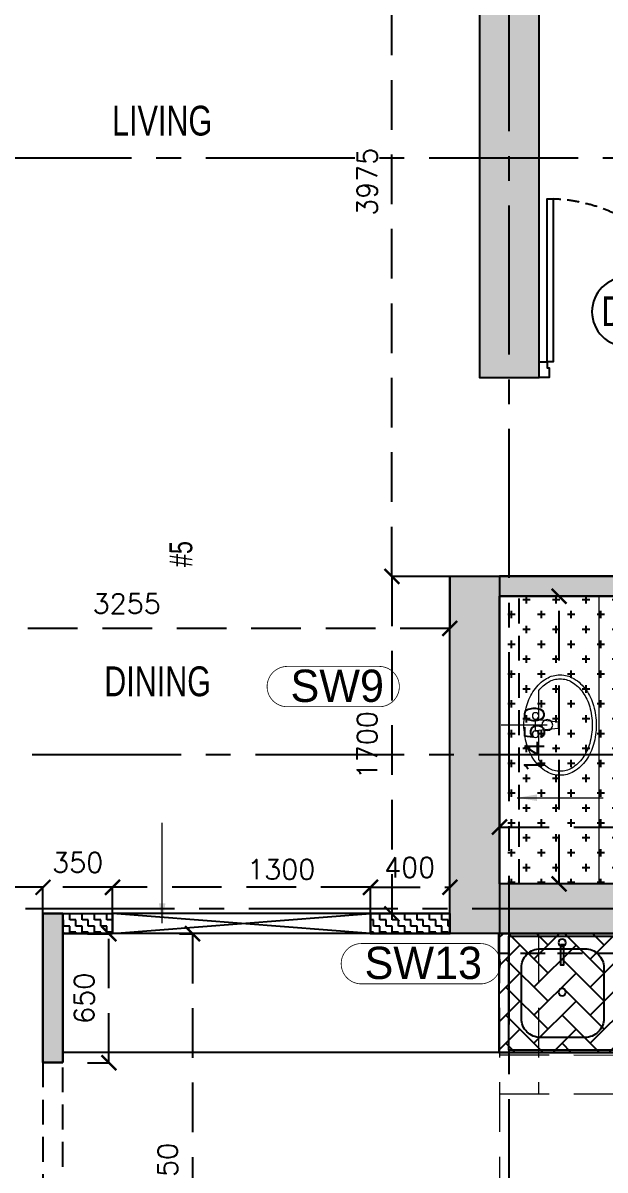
# Model space of a CAD drawing. Header units: millimetres. Extents: x 1124992 to 1258557, y -5767803 to -5695799.
# Drawn here: x 1207452 to 1210384, y -5709291 to -5703513 of the extents above; entities that cross this region are included whole.
import ezdxf
from ezdxf.enums import TextEntityAlignment as Align

# ---------------------------------------------------------------- set-up
doc = ezdxf.new("R2010")
doc.units = ezdxf.units.MM
doc.header["$LTSCALE"] = 1000
doc.header["$MEASUREMENT"] = 0
for name, pattern in [('$1$AUDIT_D_120904163729-0', [0]), ('$36$HIDDEN', [0.375, 0.25, -0.125]), ('2BHK-A - BACK$0$AUDIT_D_120904163729-0', [0]), ('2BHK-A - BACK$0$HIDDEN', [0.375, 0.25, -0.125]), ('AUDIT_D_120904163729-0', [0]), ('T8(T9 IS SIMILAR) - DIMENSION & TEXTING$0$HIDDEN', [0.375, 0.25, -0.125]), ('T8(T9 IS SIMILAR)$0$$0$HIDDEN', [0.375, 0.25, -0.125]), ('T8(T9 IS SIMILAR)$0$HIDDEN', [0.375, 0.25, -0.125]), ('T8_REFUGE COLUMNS$0$CENTER2', [1.125, 0.75, -0.125, 0.125, -0.125])]:
    doc.linetypes.add(name, pattern=pattern)
doc.layers.get('0').update_dxf_attribs({"linetype": 'AUDIT_D_120904163729-0'})
for name, color, linetype in [('$0$A-HATCH -160', 251, '$1$AUDIT_D_120904163729-0'), ('$21$A-DIMENSIONS', 2, '$36$HIDDEN'), ('2BHK-A - BACK$0$A-DECK SUNK 125', 8, 'Continuous'), ('2BHK-A - BACK$0$A-DOOR-FULL', 2, 'Continuous'), ('2BHK-A - BACK$0$A-HATCH -160', 251, '2BHK-A - BACK$0$AUDIT_D_120904163729-0'), ('2BHK-A - BACK$0$a-KIT FIX', 251, 'Continuous'), ('2BHK-A - BACK$0$A-LINTEL', 5, '2BHK-A - BACK$0$HIDDEN'), ('2BHK-A - BACK$0$A-SERVICES CUTOUT', 8, 'Continuous'), ('2BHK-A - BACK$0$A-TOI SUNK 50MM', 8, 'Continuous'), ('2BHK-A - BACK$0$CUT-OUT', 49, 'Continuous'), ('2BHK-A - BACK$0$LEDGE WALL', 5, 'Continuous'), ('T8(T9 IS SIMILAR) - DIMENSION & TEXTING$0$A-DIMENSIONS', 2, 'T8(T9 IS SIMILAR) - DIMENSION & TEXTING$0$HIDDEN'), ('T8(T9 IS SIMILAR) - DIMENSION & TEXTING$1$a-window-no', 125, 'Continuous'), ('T8_REFUGE COLUMNS$0$A-CENTERLINE', 193, 'T8_REFUGE COLUMNS$0$CENTER2'), ('T8_REFUGE COLUMNS$0$A-RCC COLS', 3, 'Continuous'), ('T8_TYPICAL COLUMNS$0$A-RCC COLS', 3, 'Continuous')]:
    doc.layers.add(name, color=color, linetype=linetype)
for name, color, linetype, lineweight in [('2BHK-A - BACK$0$a-TOI-fixtures', 251, 'Continuous', 0), ('2BHK-A - BACK$0$A-WALL- 160', 6, 'Continuous', 30), ('T8(T9 IS SIMILAR) - DIMENSION & TEXTING$0$a-Text', 4, 'Continuous', 0), ('T8(T9 IS SIMILAR) - DIMENSION & TEXTING$0$R0-18-10-2014-T1-1st Podium Floor Plan$0$Text', 2, 'Continuous', 0), ('T8(T9 IS SIMILAR)$0$D&W', 8, 'Continuous', 25), ('T8(T9 IS SIMILAR)$0$SCPL BEAM', 191, 'T8(T9 IS SIMILAR)$0$$0$HIDDEN', 13), ('T8_REFUGE COLUMNS$0$A-COLUMN NO size reduce', 81, 'Continuous', 25)]:
    doc.layers.add(name, color=color, linetype=linetype, lineweight=lineweight)
doc.layers.add('T8_REFUGE COLUMNS$1$COL-HATCH', color=7, linetype='Continuous', lineweight=25, true_color=0xa3a3a3)
doc.layers.add('T8_TYPICAL COLUMNS$1$$0$COL-HATCH', color=7, linetype='Continuous', lineweight=25, true_color=0xa3a3a3)
doc.styles.add('T8(T9 IS SIMILAR) - DIMENSION & TEXTING$0$ARIAL ARROW', font='swisscl.ttf')
doc.styles.add('T8(T9 IS SIMILAR) - DIMENSION & TEXTING$0$Romans 1', font='romans.shx', dxfattribs={"height": 100})
doc.styles.add('T8(T9 IS SIMILAR) - DIMENSION & TEXTING$0$Tahoma', font='tahoma.ttf')
doc.styles.add('T8(T9 IS SIMILAR) - DIMENSION & TEXTING$1$LODHA STANDERD', font='sanss___.ttf')
doc.styles.add('T8_REFUGE COLUMNS$0$STANDARD', font='GOTHIC.TTF')
doc.dimstyles.new('T8(T9 IS SIMILAR) - DIMENSION & TEXTING$0$ALPINE S', dxfattribs={"dimscale": 0, "dimtxt": 100, "dimasz": 75, "dimexe": 0, "dimexo": 0, "dimgap": 75, "dimtad": 1, "dimdec": 0, "dimzin": 0, "dimdsep": 46, "dimtxsty": 'T8(T9 IS SIMILAR) - DIMENSION & TEXTING$0$Romans 1', "dimblk": 'T8(T9 IS SIMILAR) - DIMENSION & TEXTING$0$_ArchTick', "dimcen": 0.09, "dimclrd": 256, "dimclre": 256, "dimclrt": 7, "dimadec": 0, "dimazin": 0, "dimtfac": 1, "dimtdec": 0, "dimtofl": 0, "dimtmove": 1, "dimatfit": 0, "dimldrblk": 'T8(T9 IS SIMILAR) - DIMENSION & TEXTING$0$_Open90', "dimfxl": 1, "dimtolj": 1, "dimtzin": 0, "dimarcsym": 0})
doc.dimstyles.new('T8(T9 IS SIMILAR) - DIMENSION & TEXTING$0$SAMATA STD', dxfattribs={"dimtxt": 100, "dimasz": 50, "dimexe": 50, "dimexo": 50, "dimgap": 10, "dimtad": 0, "dimdec": 0, "dimrnd": 5, "dimzin": 0, "dimdsep": 46, "dimtxsty": 'T8(T9 IS SIMILAR) - DIMENSION & TEXTING$0$Tahoma', "dimblk": 'T8(T9 IS SIMILAR) - DIMENSION & TEXTING$0$_Origin2', "dimcen": -50, "dimdle": 50, "dimclrd": 7, "dimclre": 7, "dimclrt": 7, "dimadec": 0, "dimazin": 0, "dimtfac": 1, "dimtdec": 0, "dimtmove": 1, "dimatfit": 3, "dimfxl": 150, "dimtfill": 1, "dimtolj": 1, "dimtzin": 0, "dimlwd": -1, "dimlwe": -1, "dimarcsym": 0})
pattern_1 = [(9e-15, (7e-09, 0), (31.25, 31.25), [31.25, -31.25]), (90, (31.25, 0), (-31.25, 31.25), [31.25, -31.25])]

# ---------------------------------------------------------------- blocks, each defined once
blk = doc.blocks.new('T8(T9 IS SIMILAR) - DIMENSION & TEXTING$1$WINDOW TAG')
at = {"layer": 'T8(T9 IS SIMILAR) - DIMENSION & TEXTING$1$a-window-no'}
blk.add_circle((0, 0), 174.1, dxfattribs=at)
at = {"layer": 'T8(T9 IS SIMILAR) - DIMENSION & TEXTING$1$a-window-no', "style": 'T8(T9 IS SIMILAR) - DIMENSION & TEXTING$1$LODHA STANDERD'}
blk.add_attdef('WINDOW', text='', height=150, dxfattribs=at).set_placement((11.3, 2.8), align=Align.MIDDLE_CENTER)
blk = doc.blocks.new('T8(T9 IS SIMILAR) - DIMENSION & TEXTING$0$_ArchTick')
at = {"color": 0, "linetype": 'ByBlock', "const_width": 0.15}
blk.add_lwpolyline([(-0.5, -0.5), (0.5, 0.5)], dxfattribs=at)
blk = doc.blocks.new('*D452')
at = {"layer": 'T8(T9 IS SIMILAR) - DIMENSION & TEXTING$0$A-DIMENSIONS', "linetype": 'T8(T9 IS SIMILAR) - DIMENSION & TEXTING$0$HIDDEN', "lineweight": -2, "transparency": 16777216}
for p, q in [((1207777.6, -5708101.3), (1207885.3, -5708101.3)), ((1207777.6, -5708751), (1207885.3, -5708751))]:
    blk.add_line(p, q, dxfattribs=at)
at = {"layer": 'T8(T9 IS SIMILAR) - DIMENSION & TEXTING$0$A-DIMENSIONS', "lineweight": -2, "transparency": 16777216}
blk.add_line((1207885.3, -5708751), (1207885.3, -5708101.3), dxfattribs=at)
at = {"layer": 'T8(T9 IS SIMILAR) - DIMENSION & TEXTING$0$A-DIMENSIONS', "linetype": 'ByBlock', "lineweight": -2, "transparency": 16777216, "xscale": 75, "yscale": 75, "zscale": 75}
for p, rotation in [((1207885.3, -5708101.3), 90), ((1207885.3, -5708751), 270)]:
    blk.add_blockref('T8(T9 IS SIMILAR) - DIMENSION & TEXTING$0$_ArchTick', p, dxfattribs=dict(at, rotation=rotation))
at = {"layer": 'T8(T9 IS SIMILAR) - DIMENSION & TEXTING$0$A-DIMENSIONS', "color": 7, "linetype": 'ByBlock', "transparency": 16777216, "insert": (1207760.3, -5708426.1), "char_height": 100, "attachment_point": 5, "rotation": 90, "style": 'T8(T9 IS SIMILAR) - DIMENSION & TEXTING$0$Romans 1'}
blk.add_mtext('\\A1;650', dxfattribs=at)
blk = doc.blocks.new('T8(T9 IS SIMILAR) - DIMENSION & TEXTING$0$_Open90')
at = {"color": 0, "linetype": 'ByBlock', "lineweight": -2}
for p, q in [((0, 0), (-1, 0)), ((-0.5, 0.5), (0, 0)), ((0, 0), (-0.5, -0.5))]:
    blk.add_line(p, q, dxfattribs=at)
blk = doc.blocks.new('*D455')
at = {"layer": 'T8(T9 IS SIMILAR) - DIMENSION & TEXTING$0$A-DIMENSIONS', "linetype": 'T8(T9 IS SIMILAR) - DIMENSION & TEXTING$0$HIDDEN', "lineweight": -2, "transparency": 16777216}
for p, q in [((1208241.2, -5708100.9), (1208306.1, -5708100.9)), ((1208241.2, -5710550.9), (1208306.1, -5710550.9))]:
    blk.add_line(p, q, dxfattribs=at)
at = {"layer": 'T8(T9 IS SIMILAR) - DIMENSION & TEXTING$0$A-DIMENSIONS', "lineweight": -2, "transparency": 16777216}
blk.add_line((1208306.1, -5708100.9), (1208306.1, -5710550.9), dxfattribs=at)
at = {"layer": 'T8(T9 IS SIMILAR) - DIMENSION & TEXTING$0$A-DIMENSIONS', "linetype": 'ByBlock', "lineweight": -2, "transparency": 16777216, "xscale": 75, "yscale": 75, "zscale": 75}
for p, rotation in [((1208306.1, -5708100.9), 90), ((1208306.1, -5710550.9), 270)]:
    blk.add_blockref('T8(T9 IS SIMILAR) - DIMENSION & TEXTING$0$_ArchTick', p, dxfattribs=dict(at, rotation=rotation))
at = {"layer": 'T8(T9 IS SIMILAR) - DIMENSION & TEXTING$0$A-DIMENSIONS', "color": 7, "linetype": 'ByBlock', "transparency": 16777216, "insert": (1208181.1, -5709325.9), "char_height": 100, "attachment_point": 5, "rotation": 90, "style": 'T8(T9 IS SIMILAR) - DIMENSION & TEXTING$0$Romans 1'}
blk.add_mtext('\\A1;2450', dxfattribs=at)
blk = doc.blocks.new('*D428')
at = {"layer": 'T8(T9 IS SIMILAR) - DIMENSION & TEXTING$0$A-DIMENSIONS', "linetype": 'T8(T9 IS SIMILAR) - DIMENSION & TEXTING$0$HIDDEN', "lineweight": -2, "transparency": 16777216}
for p, q in [((1209504.8, -5702325.8), (1209310.8, -5702325.8)), ((1209602.3, -5706300.9), (1209310.8, -5706300.9))]:
    blk.add_line(p, q, dxfattribs=at)
at = {"layer": 'T8(T9 IS SIMILAR) - DIMENSION & TEXTING$0$A-DIMENSIONS', "lineweight": -2, "transparency": 16777216}
blk.add_line((1209310.8, -5706300.9), (1209310.8, -5702325.8), dxfattribs=at)
at = {"layer": 'T8(T9 IS SIMILAR) - DIMENSION & TEXTING$0$A-DIMENSIONS', "linetype": 'ByBlock', "lineweight": -2, "transparency": 16777216, "xscale": 75, "yscale": 75, "zscale": 75}
for p, rotation in [((1209310.8, -5702325.8), 90), ((1209310.8, -5706300.9), 270)]:
    blk.add_blockref('T8(T9 IS SIMILAR) - DIMENSION & TEXTING$0$_ArchTick', p, dxfattribs=dict(at, rotation=rotation))
at = {"layer": 'T8(T9 IS SIMILAR) - DIMENSION & TEXTING$0$A-DIMENSIONS', "color": 7, "linetype": 'ByBlock', "transparency": 16777216, "insert": (1209185.8, -5704313.4), "char_height": 100, "attachment_point": 5, "rotation": 90, "style": 'T8(T9 IS SIMILAR) - DIMENSION & TEXTING$0$Romans 1'}
blk.add_mtext('\\A1;3975', dxfattribs=at)
blk = doc.blocks.new('*D429')
at = {"layer": 'T8(T9 IS SIMILAR) - DIMENSION & TEXTING$0$A-DIMENSIONS', "linetype": 'T8(T9 IS SIMILAR) - DIMENSION & TEXTING$0$HIDDEN', "lineweight": -2, "transparency": 16777216}
for p, q in [((1209456.5, -5706300.9), (1209310.8, -5706300.9)), ((1209456.5, -5708001.3), (1209310.8, -5708001.3))]:
    blk.add_line(p, q, dxfattribs=at)
at = {"layer": 'T8(T9 IS SIMILAR) - DIMENSION & TEXTING$0$A-DIMENSIONS', "lineweight": -2, "transparency": 16777216}
blk.add_line((1209310.8, -5706300.9), (1209310.8, -5708001.3), dxfattribs=at)
at = {"layer": 'T8(T9 IS SIMILAR) - DIMENSION & TEXTING$0$A-DIMENSIONS', "linetype": 'ByBlock', "lineweight": -2, "transparency": 16777216, "xscale": 75, "yscale": 75, "zscale": 75}
for p, rotation in [((1209310.8, -5706300.9), 90), ((1209310.8, -5708001.3), 270)]:
    blk.add_blockref('T8(T9 IS SIMILAR) - DIMENSION & TEXTING$0$_ArchTick', p, dxfattribs=dict(at, rotation=rotation))
at = {"layer": 'T8(T9 IS SIMILAR) - DIMENSION & TEXTING$0$A-DIMENSIONS', "color": 7, "linetype": 'ByBlock', "transparency": 16777216, "insert": (1209185.8, -5707151.1), "char_height": 100, "attachment_point": 5, "rotation": 90, "style": 'T8(T9 IS SIMILAR) - DIMENSION & TEXTING$0$Romans 1'}
blk.add_mtext('\\A1;1700', dxfattribs=at)
blk = doc.blocks.new('*D430')
at = {"layer": 'T8(T9 IS SIMILAR) - DIMENSION & TEXTING$0$A-DIMENSIONS', "linetype": 'T8(T9 IS SIMILAR) - DIMENSION & TEXTING$0$HIDDEN', "lineweight": -2, "transparency": 16777216}
for p, q in [((1206347.3, -5706300.9), (1206347.3, -5706563.1)), ((1209602.3, -5706300.9), (1209602.3, -5706563.1))]:
    blk.add_line(p, q, dxfattribs=at)
at = {"layer": 'T8(T9 IS SIMILAR) - DIMENSION & TEXTING$0$A-DIMENSIONS', "lineweight": -2, "transparency": 16777216}
blk.add_line((1209602.3, -5706563.1), (1206347.3, -5706563.1), dxfattribs=at)
at = {"layer": 'T8(T9 IS SIMILAR) - DIMENSION & TEXTING$0$A-DIMENSIONS', "linetype": 'ByBlock', "lineweight": -2, "transparency": 16777216, "xscale": 75, "yscale": 75, "zscale": 75, "rotation": 180}
blk.add_blockref('T8(T9 IS SIMILAR) - DIMENSION & TEXTING$0$_ArchTick', (1206347.3, -5706563.1), dxfattribs=at)
at = {"layer": 'T8(T9 IS SIMILAR) - DIMENSION & TEXTING$0$A-DIMENSIONS', "linetype": 'ByBlock', "lineweight": -2, "transparency": 16777216, "xscale": 75, "yscale": 75, "zscale": 75}
blk.add_blockref('T8(T9 IS SIMILAR) - DIMENSION & TEXTING$0$_ArchTick', (1209602.3, -5706563.1), dxfattribs=at)
at = {"layer": 'T8(T9 IS SIMILAR) - DIMENSION & TEXTING$0$A-DIMENSIONS', "color": 7, "linetype": 'ByBlock', "transparency": 16777216, "insert": (1207974.8, -5706438.1), "char_height": 100, "attachment_point": 5, "style": 'T8(T9 IS SIMILAR) - DIMENSION & TEXTING$0$Romans 1'}
blk.add_mtext('\\A1;3255', dxfattribs=at)
blk = doc.blocks.new('*D435')
at = {"layer": 'T8(T9 IS SIMILAR) - DIMENSION & TEXTING$0$A-DIMENSIONS', "linetype": 'T8(T9 IS SIMILAR) - DIMENSION & TEXTING$0$HIDDEN', "lineweight": -2, "transparency": 16777216}
for p, q in [((1209852.8, -5707157.6), (1209852.8, -5707563.6)), ((1212102.6, -5707157.6), (1212102.6, -5707563.6))]:
    blk.add_line(p, q, dxfattribs=at)
at = {"layer": 'T8(T9 IS SIMILAR) - DIMENSION & TEXTING$0$A-DIMENSIONS', "lineweight": -2, "transparency": 16777216}
blk.add_line((1209852.8, -5707563.6), (1212102.6, -5707563.6), dxfattribs=at)
at = {"layer": 'T8(T9 IS SIMILAR) - DIMENSION & TEXTING$0$A-DIMENSIONS', "linetype": 'ByBlock', "lineweight": -2, "transparency": 16777216, "xscale": 75, "yscale": 75, "zscale": 75, "rotation": 180}
blk.add_blockref('T8(T9 IS SIMILAR) - DIMENSION & TEXTING$0$_ArchTick', (1209852.8, -5707563.6), dxfattribs=at)
at = {"layer": 'T8(T9 IS SIMILAR) - DIMENSION & TEXTING$0$A-DIMENSIONS', "linetype": 'ByBlock', "lineweight": -2, "transparency": 16777216, "xscale": 75, "yscale": 75, "zscale": 75}
blk.add_blockref('T8(T9 IS SIMILAR) - DIMENSION & TEXTING$0$_ArchTick', (1212102.6, -5707563.6), dxfattribs=at)
at = {"layer": 'T8(T9 IS SIMILAR) - DIMENSION & TEXTING$0$A-DIMENSIONS', "color": 7, "linetype": 'ByBlock', "transparency": 16777216, "insert": (1210977.7, -5707438.6), "char_height": 100, "attachment_point": 5, "style": 'T8(T9 IS SIMILAR) - DIMENSION & TEXTING$0$Romans 1'}
blk.add_mtext('\\A1;2250', dxfattribs=at)
blk = doc.blocks.new('*D436')
at = {"layer": 'T8(T9 IS SIMILAR) - DIMENSION & TEXTING$0$A-DIMENSIONS', "lineweight": -2, "transparency": 16777216}
blk.add_line((1210152.8, -5707850.3), (1210152.8, -5706400.7), dxfattribs=at)
at = {"layer": 'T8(T9 IS SIMILAR) - DIMENSION & TEXTING$0$A-DIMENSIONS', "linetype": 'ByBlock', "lineweight": -2, "transparency": 16777216, "xscale": 75, "yscale": 75, "zscale": 75}
for p, rotation in [((1210152.8, -5706400.7), 90), ((1210152.8, -5707850.3), 270)]:
    blk.add_blockref('T8(T9 IS SIMILAR) - DIMENSION & TEXTING$0$_ArchTick', p, dxfattribs=dict(at, rotation=rotation))
at = {"layer": 'T8(T9 IS SIMILAR) - DIMENSION & TEXTING$0$A-DIMENSIONS', "color": 7, "linetype": 'ByBlock', "transparency": 16777216, "insert": (1210027.8, -5707125.5), "char_height": 100, "attachment_point": 5, "rotation": 90, "style": 'T8(T9 IS SIMILAR) - DIMENSION & TEXTING$0$Romans 1'}
blk.add_mtext('\\A1;1450', dxfattribs=at)
blk = doc.blocks.new('*D275')
at = {"layer": 'T8(T9 IS SIMILAR) - DIMENSION & TEXTING$0$A-DIMENSIONS', "linetype": 'T8(T9 IS SIMILAR) - DIMENSION & TEXTING$0$HIDDEN', "lineweight": -2, "transparency": 16777216}
for p, q in [((1209202.9, -5707999.9), (1209202.9, -5707867.1)), ((1209602.9, -5707999.9), (1209602.9, -5707867.1))]:
    blk.add_line(p, q, dxfattribs=at)
at = {"layer": 'T8(T9 IS SIMILAR) - DIMENSION & TEXTING$0$A-DIMENSIONS', "lineweight": -2, "transparency": 16777216}
blk.add_line((1209202.9, -5707867.1), (1209602.9, -5707867.1), dxfattribs=at)
at = {"layer": 'T8(T9 IS SIMILAR) - DIMENSION & TEXTING$0$A-DIMENSIONS', "linetype": 'ByBlock', "lineweight": -2, "transparency": 16777216, "xscale": 75, "yscale": 75, "zscale": 75, "rotation": 180}
blk.add_blockref('T8(T9 IS SIMILAR) - DIMENSION & TEXTING$0$_ArchTick', (1209202.9, -5707867.1), dxfattribs=at)
at = {"layer": 'T8(T9 IS SIMILAR) - DIMENSION & TEXTING$0$A-DIMENSIONS', "linetype": 'ByBlock', "lineweight": -2, "transparency": 16777216, "xscale": 75, "yscale": 75, "zscale": 75}
blk.add_blockref('T8(T9 IS SIMILAR) - DIMENSION & TEXTING$0$_ArchTick', (1209602.9, -5707867.1), dxfattribs=at)
at = {"layer": 'T8(T9 IS SIMILAR) - DIMENSION & TEXTING$0$A-DIMENSIONS', "color": 7, "linetype": 'ByBlock', "transparency": 16777216, "insert": (1209400.1, -5707767), "char_height": 100, "attachment_point": 5, "style": 'T8(T9 IS SIMILAR) - DIMENSION & TEXTING$0$Romans 1'}
blk.add_mtext('\\A1;400', dxfattribs=at)
blk = doc.blocks.new('*D276')
at = {"layer": 'T8(T9 IS SIMILAR) - DIMENSION & TEXTING$0$A-DIMENSIONS', "linetype": 'T8(T9 IS SIMILAR) - DIMENSION & TEXTING$0$HIDDEN', "lineweight": -2, "transparency": 16777216}
for p, q in [((1207902.9, -5708000.1), (1207902.9, -5707867.1)), ((1209202.9, -5708000.1), (1209202.9, -5707867.1))]:
    blk.add_line(p, q, dxfattribs=at)
at = {"layer": 'T8(T9 IS SIMILAR) - DIMENSION & TEXTING$0$A-DIMENSIONS', "lineweight": -2, "transparency": 16777216}
blk.add_line((1209202.9, -5707867.1), (1207902.9, -5707867.1), dxfattribs=at)
at = {"layer": 'T8(T9 IS SIMILAR) - DIMENSION & TEXTING$0$A-DIMENSIONS', "linetype": 'ByBlock', "lineweight": -2, "transparency": 16777216, "xscale": 75, "yscale": 75, "zscale": 75, "rotation": 180}
blk.add_blockref('T8(T9 IS SIMILAR) - DIMENSION & TEXTING$0$_ArchTick', (1207902.9, -5707867.1), dxfattribs=at)
at = {"layer": 'T8(T9 IS SIMILAR) - DIMENSION & TEXTING$0$A-DIMENSIONS', "linetype": 'ByBlock', "lineweight": -2, "transparency": 16777216, "xscale": 75, "yscale": 75, "zscale": 75}
blk.add_blockref('T8(T9 IS SIMILAR) - DIMENSION & TEXTING$0$_ArchTick', (1209202.9, -5707867.1), dxfattribs=at)
at = {"layer": 'T8(T9 IS SIMILAR) - DIMENSION & TEXTING$0$A-DIMENSIONS', "color": 7, "linetype": 'ByBlock', "transparency": 16777216, "insert": (1208753.2, -5707776.7), "char_height": 100, "attachment_point": 5, "style": 'T8(T9 IS SIMILAR) - DIMENSION & TEXTING$0$Romans 1', "bg_fill": 3, "box_fill_scale": 1.25, "bg_fill_color": 256, "bg_fill_true_color": 13158600, "bg_fill_transparency": 0}
blk.add_mtext('\\A1;1300', dxfattribs=at)
blk = doc.blocks.new('*D277')
at = {"layer": 'T8(T9 IS SIMILAR) - DIMENSION & TEXTING$0$A-DIMENSIONS', "linetype": 'T8(T9 IS SIMILAR) - DIMENSION & TEXTING$0$HIDDEN', "lineweight": -2, "transparency": 16777216}
for p, q in [((1207552.9, -5707999.9), (1207552.9, -5707867.1)), ((1207902.9, -5707999.9), (1207902.9, -5707867.1))]:
    blk.add_line(p, q, dxfattribs=at)
at = {"layer": 'T8(T9 IS SIMILAR) - DIMENSION & TEXTING$0$A-DIMENSIONS', "lineweight": -2, "transparency": 16777216}
blk.add_line((1207902.9, -5707867.1), (1207552.9, -5707867.1), dxfattribs=at)
at = {"layer": 'T8(T9 IS SIMILAR) - DIMENSION & TEXTING$0$A-DIMENSIONS', "color": 7, "linetype": 'ByBlock', "transparency": 16777216, "insert": (1207727.9, -5707742.1), "char_height": 100, "attachment_point": 5, "style": 'T8(T9 IS SIMILAR) - DIMENSION & TEXTING$0$Romans 1', "bg_fill": 3, "box_fill_scale": 1.25, "bg_fill_color": 256, "bg_fill_true_color": 13158600, "bg_fill_transparency": 0}
blk.add_mtext('\\A1;350', dxfattribs=at)
at = {"layer": 'T8(T9 IS SIMILAR) - DIMENSION & TEXTING$0$A-DIMENSIONS', "linetype": 'ByBlock', "lineweight": -2, "transparency": 16777216, "xscale": 75, "yscale": 75, "zscale": 75, "rotation": 180}
blk.add_blockref('T8(T9 IS SIMILAR) - DIMENSION & TEXTING$0$_ArchTick', (1207552.9, -5707867.1), dxfattribs=at)
at = {"layer": 'T8(T9 IS SIMILAR) - DIMENSION & TEXTING$0$A-DIMENSIONS', "linetype": 'ByBlock', "lineweight": -2, "transparency": 16777216, "xscale": 75, "yscale": 75, "zscale": 75}
blk.add_blockref('T8(T9 IS SIMILAR) - DIMENSION & TEXTING$0$_ArchTick', (1207902.9, -5707867.1), dxfattribs=at)
blk = doc.blocks.new('*D278')
at = {"layer": 'T8(T9 IS SIMILAR) - DIMENSION & TEXTING$0$A-DIMENSIONS', "linetype": 'T8(T9 IS SIMILAR) - DIMENSION & TEXTING$0$HIDDEN', "lineweight": -2, "transparency": 16777216}
for p, q in [((1206347.5, -5707999.9), (1206347.5, -5707867.1)), ((1207552.9, -5707999.9), (1207552.9, -5707867.1))]:
    blk.add_line(p, q, dxfattribs=at)
at = {"layer": 'T8(T9 IS SIMILAR) - DIMENSION & TEXTING$0$A-DIMENSIONS', "lineweight": -2, "transparency": 16777216}
blk.add_line((1207552.9, -5707867.1), (1206347.5, -5707867.1), dxfattribs=at)
at = {"layer": 'T8(T9 IS SIMILAR) - DIMENSION & TEXTING$0$A-DIMENSIONS', "linetype": 'ByBlock', "lineweight": -2, "transparency": 16777216, "xscale": 75, "yscale": 75, "zscale": 75, "rotation": 180}
blk.add_blockref('T8(T9 IS SIMILAR) - DIMENSION & TEXTING$0$_ArchTick', (1206347.5, -5707867.1), dxfattribs=at)
at = {"layer": 'T8(T9 IS SIMILAR) - DIMENSION & TEXTING$0$A-DIMENSIONS', "linetype": 'ByBlock', "lineweight": -2, "transparency": 16777216, "xscale": 75, "yscale": 75, "zscale": 75}
blk.add_blockref('T8(T9 IS SIMILAR) - DIMENSION & TEXTING$0$_ArchTick', (1207552.9, -5707867.1), dxfattribs=at)
at = {"layer": 'T8(T9 IS SIMILAR) - DIMENSION & TEXTING$0$A-DIMENSIONS', "color": 7, "linetype": 'ByBlock', "transparency": 16777216, "insert": (1206950.2, -5707742.1), "char_height": 100, "attachment_point": 5, "style": 'T8(T9 IS SIMILAR) - DIMENSION & TEXTING$0$Romans 1', "bg_fill": 3, "box_fill_scale": 1.25, "bg_fill_color": 256, "bg_fill_true_color": 13158600, "bg_fill_transparency": 0}
blk.add_mtext('\\A1;1205', dxfattribs=at)
blk = doc.blocks.new('T8(T9 IS SIMILAR) - DIMENSION & TEXTING$0$_Origin2')
at = {"color": 0, "linetype": 'ByBlock', "lineweight": -2}
blk.add_line((-0.5, 0), (-1, 0), dxfattribs=at)
for radius in [0.5, 0.25]:
    blk.add_circle((0, 0), radius, dxfattribs=at)
blk = doc.blocks.new('T8_REFUGE COLUMNS')
at = {"layer": 'T8_REFUGE COLUMNS$1$COL-HATCH', "linetype": 'ByBlock'}
h = blk.add_hatch(color=256, dxfattribs=at)
h.dxf.hatch_style = 1
h.paths.add_polyline_path([(1210052.1, -5701089.9), (1209752.1, -5701089.9), (1209752.1, -5705299.9), (1210052.1, -5705299.9)])
h = blk.add_hatch(color=256, dxfattribs=at)
h.dxf.hatch_style = 1
h.paths.add_polyline_path([(1209602.1, -5706299.9), (1209852.1, -5706299.9), (1209852.1, -5708099.9), (1209602.1, -5708099.9)])
at = {"layer": 'T8_REFUGE COLUMNS$0$A-CENTERLINE'}
for p, q in [((1209902.1, -5728808.5), (1209902.1, -5698573.6)), ((1218123.2, -5704194.9), (1182156.9, -5704194.9)), ((1217248.2, -5707199.9), (1182156.9, -5707199.9)), ((1217215, -5707974.9), (1182156.9, -5707974.9))]:
    blk.add_line(p, q, dxfattribs=at)
at = {"layer": 'T8_REFUGE COLUMNS$0$A-COLUMN NO size reduce', "linetype": 'ByBlock', "const_width": 3.9}
for points in [[(1208783.5, -5706957.6, -1), (1208783.5, -5706754.5), (1209246.6, -5706754.5, -1), (1209246.6, -5706957.6)], [(1209156.7, -5708353.6, -1), (1209156.7, -5708150.4), (1209756.9, -5708150.4, -1), (1209756.9, -5708353.6)]]:
    blk.add_lwpolyline(points, format="xyb", close=True, dxfattribs=at)
at = {"layer": 'T8_REFUGE COLUMNS$0$A-RCC COLS', "linetype": 'ByBlock'}
for points in [[(1210052.1, -5701089.9), (1209752.1, -5701089.9), (1209752.1, -5705299.9), (1210052.1, -5705299.9)], [(1209602.1, -5706299.9), (1209852.1, -5706299.9), (1209852.1, -5708099.9), (1209602.1, -5708099.9)]]:
    blk.add_lwpolyline(points, close=True, dxfattribs=at)
at = {"layer": 'T8_REFUGE COLUMNS$0$A-COLUMN NO size reduce', "linetype": 'ByBlock', "char_height": 162.5, "attachment_point": 1, "style": 'T8_REFUGE COLUMNS$0$STANDARD'}
for s, insert in [('SW9', (1208799.8, -5706770.7)), ('SW13', (1209172.9, -5708166.6))]:
    blk.add_mtext_dynamic_manual_height_columns(s, width=444.685, gutter_width=500, heights=[0], dxfattribs=dict(at, insert=insert))
blk = doc.blocks.new('T8_TYPICAL COLUMNS')
at = {"layer": 'T8_TYPICAL COLUMNS$1$$0$COL-HATCH', "linetype": 'ByBlock'}
h = blk.add_hatch(color=256, dxfattribs=at)
h.dxf.hatch_style = 1
h.paths.add_polyline_path([(1200282.2, -5707850.3), (1202692.3, -5707850.3), (1202692.3, -5708100.3), (1200282.2, -5708100.3)])
h.paths.add_polyline_path([(1209852.3, -5708100.3), (1212262.3, -5708100.3), (1212262.3, -5707850.3), (1209852.3, -5707850.3)])
at = {"layer": 'T8_TYPICAL COLUMNS$0$A-RCC COLS', "linetype": 'ByBlock'}
blk.add_lwpolyline([(1209852.3, -5708100.3), (1212262.3, -5708100.3), (1212262.3, -5707850.3), (1209852.3, -5707850.3)], close=True, dxfattribs=at)
blk.add_blockref('T8_REFUGE COLUMNS', (0, 0), dxfattribs=at)
blk = doc.blocks.new('2BHK-A - BACK$0$SINK1-flat-1')
at = {"color": 0, "linetype": 'ByBlock'}
for p, q in [((-275, -50), (-50, -50)), ((-275, -88.9), (-50, -88.9)), ((-275, -127.8), (-50, -127.8)), ((-275, -166.7), (-50, -166.7)), ((-275, -205.6), (-50, -205.6)), ((-275, -244.4), (-50, -244.4)), ((-275, -283.3), (-50, -283.3)), ((-275, -322.2), (-50, -322.2)), ((-275, -361.1), (-50, -361.1)), ((-50, -400), (-275, -400))]:
    blk.add_line(p, q, dxfattribs=at)
for points in [[(-700, 0), (-700, -450), (0, -450), (0, 0)], [(-495.9, -415.6), (-495.9, -336.1), (-483.1, -336.1), (-483.1, -415.6)]]:
    blk.add_lwpolyline(points, close=True, dxfattribs=at)
blk.add_lwpolyline([(-400, -50), (-575, -50, 0.414214), (-650, -125), (-650, -325, 0.414214), (-575, -400), (-400, -400, 0.414214), (-325, -325), (-325, -125, 0.414214)], format="xyb", close=True, dxfattribs=at)
for centre in [(-489.5, -228.6), (-489.5, -423.6)]:
    blk.add_circle(centre, 14.4, dxfattribs=at)
blk = doc.blocks.new('*U668')
for points in [[(0, 0), (0, 820), (30, 820), (30, 0)], [(-40, 0), (0, 0), (0, -30), (10, -30), (10, -80), (-40, -80)], [(860, 0), (820, 0), (820, -30), (810, -30), (810, -80), (860, -80)]]:
    blk.add_lwpolyline(points, close=True)
at = {"color": 0, "linetype": 'ByBlock', "ltscale": 0.25}
blk.add_arc((-1.2, -0.5), 821.2, 0.03474, 87.62699, dxfattribs=at)
blk = doc.blocks.new('2BHK-A - BACK$0$WB1')
at = {"color": 0, "linetype": 'ByBlock', "ltscale": 1000}
for p, q in [((190074.4, -1779394.5), (190063, -1779507.9)), ((190106.8, -1779394.5), (190119.9, -1779507.9)), ((189917.5, -1779491.7), (190064.6, -1779491.7)), ((190061.5, -1779507.9), (190121.4, -1779507.9)), ((190118, -1779491.7), (190265.4, -1779491.7))]:
    blk.add_line(p, q, dxfattribs=at)
at = {"color": 0, "linetype": 'ByBlock'}
blk.add_line((190106.8, -1779394.5), (190074.4, -1779394.5), dxfattribs=at)
for centre, major_axis, start_param, end_param in [((190067.1, -1779471.3), (-69.6, 256.7), 0.015739, 0.342992), ((190067.1, -1779471.3), (-64.3, 237.2), 0.015739, 0.342992), ((190091.4, -1779555.7), (-92.6, 341.5), 6.018375, 6.298924), ((190091.4, -1779555.7), (-87.3, 322), 6.018375, 6.298924), ((190091.4, -1779555.7), (-92.6, 341.5), 5.737826, 6.018375), ((190091.4, -1779555.7), (-87.3, 322), 5.737826, 6.018375), ((190115.8, -1779471.3), (-64.3, 237.2), 5.410573, 5.737826), ((190115.8, -1779471.3), (-69.6, 256.7), 5.410573, 5.737826), ((190030, -1779417.8), (-52.6, 193.9), 0.342992, 0.768932), ((190030, -1779417.8), (-47.3, 174.4), 0.342992, 0.768932), ((190152.9, -1779417.8), (-47.3, 174.4), 4.984633, 5.410573), ((190152.9, -1779417.8), (-52.6, 193.9), 4.984633, 5.410573), ((189973.2, -1779384.1), (-35.3, 130.2), 0.768932, 1.305986), ((189973.2, -1779384.1), (-30, 110.7), 0.768932, 1.305986), ((190209.6, -1779384.1), (-30, 110.7), 4.447579, 4.984633), ((190209.6, -1779384.1), (-35.3, 130.2), 4.447579, 4.984633), ((189973.2, -1779384.1), (-35.3, 130.2), 1.305986, 1.84304), ((189973.2, -1779384.1), (-30, 110.7), 1.305986, 1.84304), ((190209.6, -1779384.1), (-30, 110.7), 3.910525, 4.447579), ((190209.6, -1779384.1), (-35.3, 130.2), 3.910525, 4.447579), ((190030, -1779350.3), (-52.6, 193.9), 1.84304, 2.268981), ((190030, -1779350.3), (-47.3, 174.4), 1.84304, 2.20494), ((190152.9, -1779350.3), (-47.3, 174.4), 3.548625, 3.910525), ((190152.9, -1779350.3), (-52.6, 193.9), 3.484585, 3.910525), ((190067.1, -1779296.9), (-69.6, 256.7), 2.268981, 2.596234), ((190045.3, -1779507.9), (-4.2, 15.6), 6.018375, 12.30156), ((190137.6, -1779507.9), (-4.2, 15.6), 6.018375, 12.30156), ((190115.8, -1779296.9), (-69.6, 256.7), 3.157331, 3.484585), ((190091.4, -1779212.5), (-92.6, 341.5), 2.596234, 2.876783), ((190091.4, -1779212.5), (-92.6, 341.5), 2.876783, 3.157331)]:
    blk.add_ellipse(centre, major_axis=major_axis, ratio=1, start_param=start_param, end_param=end_param, dxfattribs=at)
blk = doc.blocks.new('2BHK-A - BACK')
at = {"layer": '2BHK-A - BACK$0$A-DECK SUNK 125'}
h = blk.add_hatch(dxfattribs=at)
h.set_pattern_fill('AR-HBONE', color=256, scale=25)
h.set_pattern_definition([(45, (54492.62, 14881.46), (1e-14, 141.4213562), [300, -100]), (135, (54563.33, 14952.17), (1e-14, 141.4213562), [300, -100])])
h.paths.add_polyline_path([(1202694.7, -5708699.5), (1200917.1, -5708699.5), (1200917.1, -5708199.6), (1201431.7, -5708199.6), (1201431.7, -5708099.6), (1202694.7, -5708099.9)])
at = {"layer": '2BHK-A - BACK$0$A-HATCH -160', "linetype": 'ByBlock'}
h = blk.add_hatch(dxfattribs=at)
h.set_pattern_fill('ZIGZAG', color=256, scale=250)
h.set_pattern_definition([(9e-15, (-0.22, 0.45), (31.25, 31.25), [31.25, -31.25]), (90, (31.03, 0.45), (-31.25, 31.25), [31.25, -31.25])])
h.paths.add_polyline_path([(1196642.1, -5706299.9), (1198342.2, -5706299.9), (1198342.2, -5706399.9), (1196642.1, -5706399.9)])
h.paths.add_polyline_path([(1199382.6, -5705299.9), (1199382.6, -5705199.9), (1201592.2, -5705199.9), (1201592.2, -5705299.9), (1200442.1, -5705299.9), (1200442.1, -5705399.9), (1200342.1, -5705399.9), (1200342.1, -5705299.9)])
h.paths.add_polyline_path([(1200442.1, -5706399.9), (1201341.8, -5706399.9), (1201341.8, -5706299.9), (1200442.1, -5706299.9)])
h.paths.add_polyline_path([(1202091.8, -5706299.9), (1202691.8, -5706299.9), (1202691.8, -5706399.9), (1202091.8, -5706399.9)])
h.paths.add_polyline_path([(1204892.1, -5708749.5), (1204992.1, -5708749.5), (1204992.1, -5707999.9), (1204892.1, -5707999.9)])
h.paths.add_polyline_path([(1204892.1, -5709649.5), (1204992.1, -5709649.5), (1204992.1, -5710549.5), (1204892.1, -5710549.5)])
h.paths.add_polyline_path([(1200142, -5708600.5), (1200257, -5708600.5), (1200257.1, -5708700.5), (1200042, -5708700.5), (1200042, -5708099.9), (1200142, -5708099.9)])
h.paths.add_polyline_path([(1202792.1, -5701189.9), (1203427.1, -5701189.9), (1203427.1, -5701089.9), (1202792.1, -5701089.9)])
h = blk.add_hatch(dxfattribs=at)
h.set_pattern_fill('ZIGZAG', color=256, scale=250)
h.set_pattern_definition(pattern_1)
h.paths.add_polyline_path([(1203342.1, -5707999.9), (1202942.1, -5707999.9), (1202942.1, -5708099.9), (1203342.1, -5708099.9)])
h = blk.add_hatch(dxfattribs=at)
h.set_pattern_fill('ZIGZAG', color=256, scale=250)
h.set_pattern_definition(pattern_1)
h.paths.add_polyline_path([(1204892.1, -5707999.9), (1204642.1, -5708000), (1204642.1, -5708100), (1204892.1, -5708100)])
at = {"layer": '2BHK-A - BACK$0$A-TOI SUNK 50MM'}
h = blk.add_hatch(dxfattribs=at)
h.set_pattern_fill('CROSS', color=256, scale=300, style=0)
h.set_pattern_definition([(9e-15, (54492.616, 14881.46), (75, 75), [37.5, -112.5]), (90, (54511.366, 14862.71), (-75, 75), [37.5, -112.5])])
h.paths.add_polyline_path([(1196642.1, -5706399.9), (1199092.2, -5706399.9), (1199092.2, -5707849.9), (1196642.1, -5707849.9)])
h.paths.add_polyline_path([(1202691.8, -5706399.9), (1200442.1, -5706399.9), (1200442.1, -5707850.3), (1202692.3, -5707850.3)])
at = {"layer": '2BHK-A - BACK$0$a-KIT FIX', "color": 1}
blk.add_line((1201731.8, -5708699.5), (1204892.1, -5708699.5), dxfattribs=at)
at = {"layer": '2BHK-A - BACK$0$A-LINTEL', "linetype": 'ByBlock'}
for p, q in [((1203342.1, -5707999.9), (1204642.1, -5707999.9)), ((1203342.1, -5708099.9), (1204642.1, -5708099.9))]:
    blk.add_line(p, q, dxfattribs=at)
blk.add_lwpolyline([(1203342.1, -5708099.9), (1204642.1, -5707999.8), (1204642.1, -5708099.7), (1203342.1, -5707999.9)], close=True, dxfattribs=at)
at = {"layer": '2BHK-A - BACK$0$A-SERVICES CUTOUT', "ltscale": 5}
blk.add_lwpolyline([(1202694.7, -5708699.5), (1200917.1, -5708699.5), (1200917.1, -5708199.6), (1201431.7, -5708199.6), (1201431.7, -5708099.6), (1202694.7, -5708099.9)], close=True, dxfattribs=at)
at = {"layer": '2BHK-A - BACK$0$A-TOI SUNK 50MM'}
blk.add_lwpolyline([(1202691.8, -5706399.9), (1200442.1, -5706399.9), (1200442.1, -5707850.3), (1202692.3, -5707850.3)], close=True, dxfattribs=at)
at = {"layer": '2BHK-A - BACK$0$a-TOI-fixtures', "color": 1}
blk.add_line((1202191.5, -5706399.9), (1202191.5, -5707850.3), dxfattribs=at)
at = {"layer": '2BHK-A - BACK$0$a-TOI-fixtures', "extrusion": (-3.53358e-09, -2.53027e-07, 1)}
blk.add_line((1202451.2, -5707049.9), (1202682.8, -5707049.8, 0), dxfattribs=at)
blk.add_circle((1202451.2, -5707049.9, 1.4), 27.5, dxfattribs=at)
at = {"layer": '2BHK-A - BACK$0$A-WALL- 160', "linetype": 'ByBlock'}
for p, q in [((1202091.8, -5706299.9), (1202691.8, -5706299.9)), ((1202091.8, -5706399.9), (1202691.8, -5706399.9)), ((1204892.1, -5707999.9), (1204992.1, -5707999.9)), ((1204892.1, -5708749.5), (1204892.1, -5707999.9)), ((1204992.1, -5708749.5), (1204992.1, -5707999.9)), ((1204892.1, -5708749.5), (1204992.1, -5708749.5))]:
    blk.add_line(p, q, dxfattribs=at)
for points in [[(1203342.1, -5707999.9), (1202942.1, -5707999.9), (1202942.1, -5708099.9), (1203342.1, -5708099.9)], [(1204892.1, -5707999.9), (1204642.1, -5708000), (1204642.1, -5708100), (1204892.1, -5708100)]]:
    blk.add_lwpolyline(points, close=True, dxfattribs=at)
at = {"layer": '2BHK-A - BACK$0$CUT-OUT', "linetype": '2BHK-A - BACK$0$HIDDEN', "ltscale": 0.5}
blk.add_lwpolyline([(1204992.1, -5709649.5), (1204892.1, -5709649.5), (1204892.1, -5708749.5), (1204992.1, -5708749.5)], close=True, dxfattribs=at)
at = {"layer": '2BHK-A - BACK$0$LEDGE WALL', "linetype": '2BHK-A - BACK$0$HIDDEN', "ltscale": 0.5}
blk.add_line((1202592.3, -5707850.3), (1202592.3, -5706399.9), dxfattribs=at)
blk.add_lwpolyline([(1201711.8, -5708199.9), (1202694.7, -5708199.9), (1202694.7, -5708099.9)], dxfattribs=at)
at = {"layer": '2BHK-A - BACK$0$A-DOOR-FULL', "linetype": '2BHK-A - BACK$0$HIDDEN', "xscale": -1}
blk.add_blockref('*U668', (1202452.2, -5705219.9), dxfattribs=at)
at = {"layer": '2BHK-A - BACK$0$a-KIT FIX', "extrusion": (0, 0, -1), "xscale": -1.277777777785371, "yscale": 1.277777777785371, "zscale": -1.277777777785371, "rotation": 180}
blk.add_blockref('2BHK-A - BACK$0$SINK1-flat-1', (-1201751, -5708687.5), dxfattribs=at)
at = {"layer": '2BHK-A - BACK$0$a-TOI-fixtures', "rotation": 90.00828808660657}
blk.add_blockref('2BHK-A - BACK$0$WB1', (-576970.1, -5897398.7, 0), dxfattribs=at)
blk = doc.blocks.new('T8(T9 IS SIMILAR)')
at = {"layer": 'T8(T9 IS SIMILAR)$0$SCPL BEAM', "linetype": 'T8(T9 IS SIMILAR)$0$HIDDEN'}
for p, q in [((1209852.1, -5708099.2), (1209852.2, -5710549.2, 0.1)), ((1210049.1, -5708099.4, 2.2), (1210049.1, -5708907.6, 0)), ((1209852.1, -5708711.8, 0), (1211786.6, -5708711.9, 0)), ((1209852.1, -5708907.6, 0), (1211586.6, -5708907.7, 0))]:
    blk.add_line(p, q, dxfattribs=at)
at = {"layer": 'T8(T9 IS SIMILAR)$0$D&W', "linetype": 'ByBlock'}
blk.add_blockref('T8_TYPICAL COLUMNS', (0, 0), dxfattribs=at)
at = {"layer": 'T8(T9 IS SIMILAR)$0$D&W', "linetype": 'ByBlock', "xscale": -1}
blk.add_blockref('2BHK-A - BACK', (2412544.6, 0), dxfattribs=at)
blk = doc.blocks.new('T8(T9 IS SIMILAR) - DIMENSION & TEXTING')
at = {"layer": 'T8(T9 IS SIMILAR) - DIMENSION & TEXTING$1$a-window-no'}
ref = blk.add_blockref('T8(T9 IS SIMILAR) - DIMENSION & TEXTING$1$WINDOW TAG', (1210492.7, -5704967.9), dxfattribs=dict(at, xscale=-1))
ref.add_attrib('WINDOW', 'D2', dxfattribs={"height": 150, "style": 'T8(T9 IS SIMILAR) - DIMENSION & TEXTING$1$LODHA STANDERD', "width": 0.8}).set_placement((1210472.8, -5704965.1), align=Align.MIDDLE_CENTER)
at = {"layer": 'T8(T9 IS SIMILAR) - DIMENSION & TEXTING$0$a-Text', "style": 'T8(T9 IS SIMILAR) - DIMENSION & TEXTING$0$ARIAL ARROW'}
for s, p in [('LIVING', (1207901.2, -5704080.4)), ('DINING', (1207861.3, -5706904.6))]:
    blk.add_text(s, height=150, dxfattribs=at).set_placement(p)
at = {"layer": 'T8(T9 IS SIMILAR) - DIMENSION & TEXTING$0$R0-18-10-2014-T1-1st Podium Floor Plan$0$Text', "insert": (1208306.5, -5706123, -0.4), "char_height": 114.75, "width": 1702.876, "attachment_point": 9, "rotation": 90, "style": 'T8(T9 IS SIMILAR) - DIMENSION & TEXTING$0$ARIAL ARROW'}
blk.add_mtext('#5 ', dxfattribs=at)
at = {"layer": 'T8(T9 IS SIMILAR) - DIMENSION & TEXTING$0$A-DIMENSIONS', "linetype": 'ByBlock'}
for base, p1, p2, angle, picture, middle in [((1209310.8, -5702325.8), (1209602.3, -5706300.9), (1209504.8, -5702325.8), 270, '*D428', (1209185.8, -5704313.4)), ((1206347.3, -5706563.1), (1209602.3, -5706300.9), (1206347.3, -5706300.9), 180, '*D430', (1207974.8, -5706438.1)), ((1209310.8, -5708001.3), (1209456.5, -5706300.9), (1209456.5, -5708001.3), 270, '*D429', (1209185.8, -5707151.1)), ((1210152.8, -5706400.7), (1210152.8, -5707850.3), (1210152.8, -5706400.7), 90, '*D436', (1210027.8, -5707125.5)), ((1207885.3, -5708101.3), (1207777.6, -5708751), (1207777.6, -5708101.3), 270, '*D452', (1207760.3, -5708426.1)), ((1208306.1, -5710550.9), (1208241.2, -5708100.9), (1208241.2, -5710550.9), 270, '*D455', (1208181.1, -5709325.9))]:
    dim = blk.add_linear_dim(base=base, p1=p1, p2=p2, angle=angle, dimstyle='T8(T9 IS SIMILAR) - DIMENSION & TEXTING$0$ALPINE S', override={"dimscale": 1, "dimfxl": 5, "dimarcsym": 1}, dxfattribs=at)
    dim.commit()
    dim.dimension.update_dxf_attribs({"geometry": picture, "text_midpoint": middle})
dim = blk.add_linear_dim(base=(1212102.6, -5707563.6), p1=(1209852.8, -5707157.6), p2=(1212102.6, -5707157.6), dimstyle='T8(T9 IS SIMILAR) - DIMENSION & TEXTING$0$ALPINE S', override={"dimscale": 1, "dimfxl": 5, "dimarcsym": 1}, dxfattribs=at)
dim.commit()
dim.dimension.update_dxf_attribs({"geometry": '*D435', "text_midpoint": (1210977.7, -5707438.6)})
dim = blk.add_linear_dim(base=(1209602.9, -5707867.1), p1=(1209202.9, -5707999.9), p2=(1209602.9, -5707999.9), angle=180, dimstyle='T8(T9 IS SIMILAR) - DIMENSION & TEXTING$0$ALPINE S', override={"dimscale": 1, "dimfxl": 5, "dimarcsym": 1}, dxfattribs=at)
dim.commit()
dim.dimension.update_dxf_attribs({"geometry": '*D275', "text_midpoint": (1209400.1, -5707892), "dimtype": 128})
at = {"layer": 'T8(T9 IS SIMILAR) - DIMENSION & TEXTING$0$R0-18-10-2014-T1-1st Podium Floor Plan$0$Text'}
blk.add_leader([(1209941.3, -5707415.9), (1210266.7, -5707415.9), (1210375.3, -5707415.9)], dimstyle='T8(T9 IS SIMILAR) - DIMENSION & TEXTING$0$SAMATA STD', override={"dimscale": 1, "dimasz": 100, "dimclrd": 2, "dimfxlon": 1, "dimarcsym": 1}, dxfattribs=at)
at = {"layer": 'T8(T9 IS SIMILAR) - DIMENSION & TEXTING$0$A-DIMENSIONS', "linetype": 'ByBlock'}
dim = blk.add_linear_dim(base=(1207902.9, -5707867.1), p1=(1209202.9, -5708000.1), p2=(1207902.9, -5708000.1), angle=180, dimstyle='T8(T9 IS SIMILAR) - DIMENSION & TEXTING$0$ALPINE S', override={"dimscale": 1, "dimfxl": 5, "dimtfill": 1, "dimarcsym": 1}, dxfattribs=at)
dim.commit()
dim.dimension.update_dxf_attribs({"geometry": '*D276', "text_midpoint": (1208753.2, -5707901.7), "dimtype": 128})
dim = blk.add_linear_dim(base=(1207552.9, -5707867.1), p1=(1207902.9, -5707999.9), p2=(1207552.9, -5707999.9), angle=180, dimstyle='T8(T9 IS SIMILAR) - DIMENSION & TEXTING$0$ALPINE S', override={"dimscale": 1, "dimfxl": 5, "dimtfill": 1, "dimarcsym": 1}, dxfattribs=at)
dim.commit()
dim.dimension.update_dxf_attribs({"geometry": '*D277', "text_midpoint": (1207727.9, -5707867.1), "dimtype": 128})
at = {"layer": 'T8(T9 IS SIMILAR) - DIMENSION & TEXTING$0$R0-18-10-2014-T1-1st Podium Floor Plan$0$Text'}
blk.add_leader([(1208153.5, -5708047.7, -0.4), (1208153.5, -5707703.7, -0.4), (1208153.5, -5707542.6, -0.4)], dimstyle='T8(T9 IS SIMILAR) - DIMENSION & TEXTING$0$SAMATA STD', override={"dimasz": 100, "dimclrd": 2, "dimfxlon": 1, "dimarcsym": 1}, dxfattribs=at)
at = {"layer": 'T8(T9 IS SIMILAR) - DIMENSION & TEXTING$0$A-DIMENSIONS', "linetype": 'ByBlock'}
dim = blk.add_linear_dim(base=(1206347.5, -5707867.1), p1=(1207552.9, -5707999.9), p2=(1206347.5, -5707999.9), angle=180, dimstyle='T8(T9 IS SIMILAR) - DIMENSION & TEXTING$0$ALPINE S', override={"dimscale": 1, "dimfxl": 5, "dimtfill": 1, "dimarcsym": 1}, dxfattribs=at)
dim.commit()
dim.dimension.update_dxf_attribs({"geometry": '*D278', "text_midpoint": (1206950.2, -5707742.1)})

msp = doc.modelspace()

# ---------------------------------------------------------------- block references
at = {"layer": '$21$A-DIMENSIONS', "linetype": 'ByBlock'}
msp.add_blockref('T8(T9 IS SIMILAR)', (0, 0), dxfattribs=at)

# ---------------------------------------------------------------- next in the draw order: block references
at = {"layer": '$0$A-HATCH -160', "linetype": 'ByBlock'}
msp.add_blockref('T8(T9 IS SIMILAR) - DIMENSION & TEXTING', (0, 0), dxfattribs=at)

doc.saveas('drawing.dxf')
